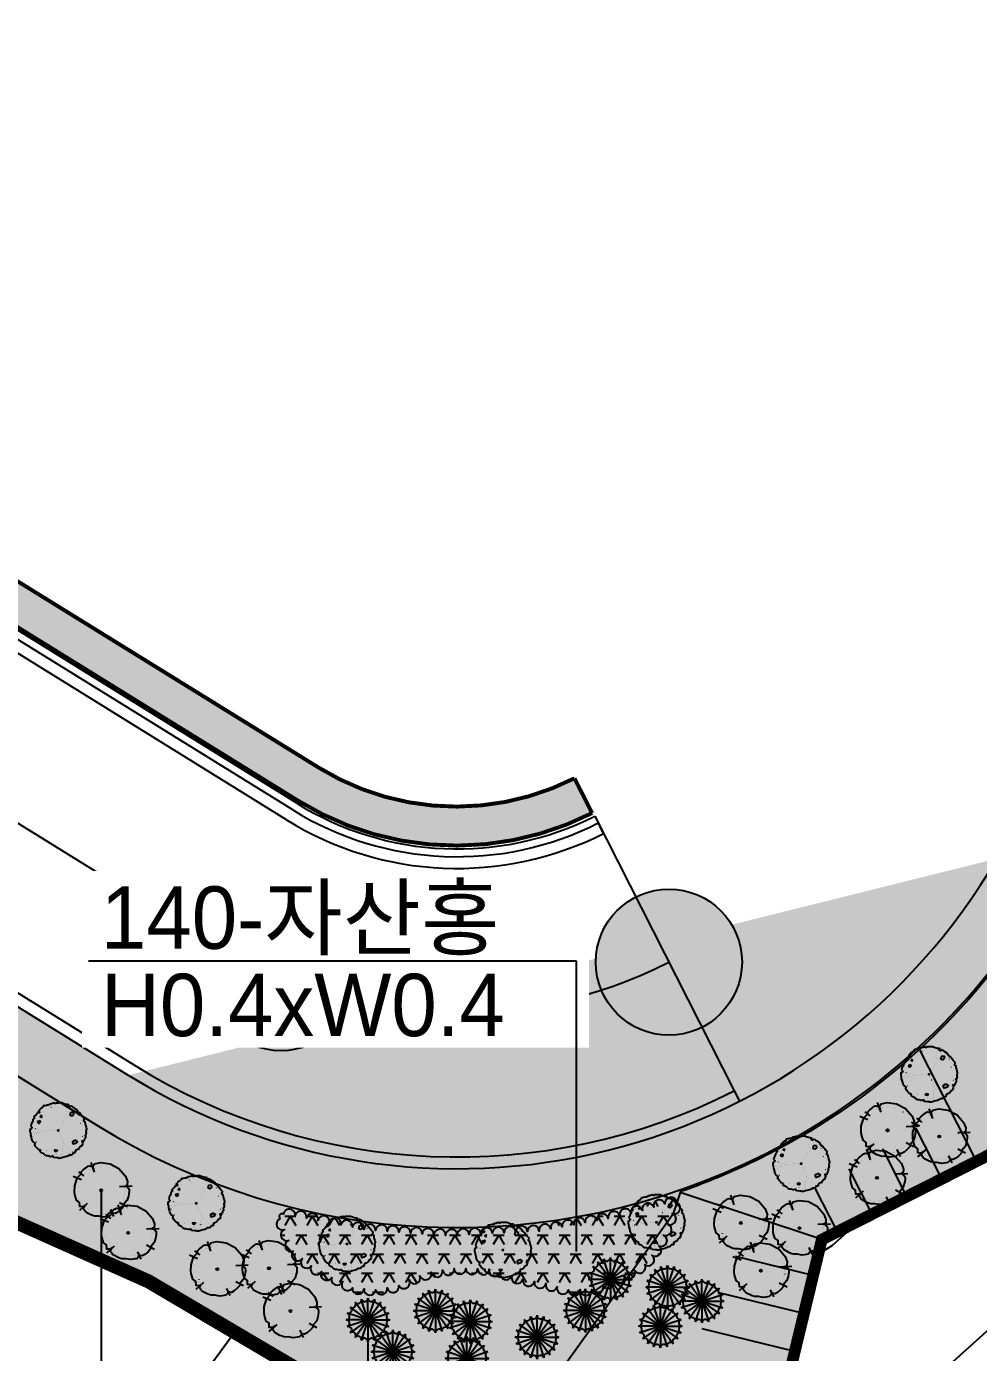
# Model space of a CAD drawing. Header units: millimetres. Extents: x 13387 to 322416, y 10188 to 219730.
# Drawn here: x 82788 to 107185, y 51162 to 85161 of the extents above; entities that cross this region are included whole.
import ezdxf
from ezdxf.xclip import XClip

# ---------------------------------------------------------------- set-up
doc = ezdxf.new("R2010")
doc.units = ezdxf.units.MM
doc.header["$LTSCALE"] = 400
doc.header["$XCLIPFRAME"] = 0
doc.set_wipeout_variables(frame=1)
for name, pattern in [('base$0$base$0$PHANTOM2', [31.75, 15.875, -3.175, 3.175, -3.175, 3.175, -3.175]), ('base$0$base$0$XREF_BASE$0$PHANTOMX2', [5, 2.5, -0.5, 0.5, -0.5, 0.5, -0.5]), ('CONT', [2, 1, 1]), ('DOT2', [0.125, 0, -0.125])]:
    doc.linetypes.add(name, pattern=pattern)
doc.layers.get('Defpoints').update_dxf_attribs({"color": 153})
for name, color, linetype in [('0-wipeout', 255, 'Continuous'), ('0-녹지', 71, 'Continuous'), ('_관목_Name', 7, 'Continuous'), ('_관목_Out', 7, 'Continuous'), ('_관목_Plant', 76, 'Continuous'), ('_관목_Size', 7, 'Continuous'), ('_관목_Tag', 7, 'Continuous'), ('_교목_Plant', 90, 'Continuous'), ('_교목_Tag', 7, 'Continuous'), ('base$0$base$0$1-HY', 8, 'Continuous'), ('base$0$base$0$1-지적선', 3, 'Continuous'), ('base$0$base$0$A-조적해치', 8, 'Continuous'), ('base$0$base$0$CE-SLOP-FILL', 1, 'Continuous'), ('base$0$base$0$LSMD_CONT_LDREG_41500', 1, 'Continuous'), ('base$0$base$0$rndur', 1, 'Continuous'), ('base$0$base$0$WID', 4, 'Continuous'), ('base$0$base$0$XREF_BASE$0$CE-SLOP-FILL', 1, 'Continuous'), ('base$0$base$0$XREF_BASE$0$CE_PROPERTY LINE', 2, 'Continuous'), ('base$0$base$0$XREF_BASE$0$LSMD_CONT_LDREG_41500', 1, 'Continuous'), ('base$0$base$0$XREF_BASE$0$성토옹벽', 6, 'Continuous'), ('base$0$base$0$도로레벨', 5, 'Continuous'), ('base$0$base$0$사업부지', 7, 'Continuous'), ('tc-2', 252, 'Continuous')]:
    doc.layers.add(name, color=color, linetype=linetype)
doc.styles.add('Landy', font='')
doc.styles.get("Standard").update_dxf_attribs({"font": 'arial.ttf'})
doc.styles.get('Landy').set_extended_font_data('Dotum')
doc.dimstyles.new('LandyUse_T', dxfattribs={"dimtxt": 2.5, "dimasz": 80, "dimexe": 1.25, "dimexo": 0.625, "dimtad": 1, "dimtxsty": 'Standard', "dimcen": 2.5, "dimadec": 0, "dimazin": 0, "dimtfac": 1, "dimtmove": 0, "dimatfit": 3, "dimfxl": 1, "dimarcsym": 0})

# ---------------------------------------------------------------- blocks, each defined once
blk = doc.blocks.new('base$0$base$0$XREF_BASE$0$A$C3CBC0631')
h = blk.add_hatch(color=253)
h.dxf.hatch_style = 1
edge = h.paths.add_edge_path()
edge.add_line((34727, 50135), (35727, 50136))
edge.add_line((35727, 50136), (35731, 42925))
edge.add_line((35731, 42925), (59609, 28140))
edge.add_arc((63136, 33837), 6700, 238.2362, 296.9215)
edge.add_line((66170, 27863), (66623, 26971))
edge.add_arc((63136, 33837), 7700, 238.2362, 296.9215, ccw=False)
edge.add_line((59083, 27290), (34732, 42367))
edge.add_line((34732, 42367), (34727, 50135))
at = {"layer": 'base$0$base$0$XREF_BASE$0$CE_PROPERTY LINE', "color": 8, "linetype": 'base$0$base$0$XREF_BASE$0$PHANTOMX2', "ltscale": 3, "flags": 128}
blk.add_lwpolyline([(24653, 158067), (15380, 151109), (8259, 149251), (3838, 149290), (748, 147602), (-6916, 147572), (-7299, 146160), (-1843, 125252), (436, 116516), (2171, 109870), (5326, 104706), (5798, 96717), (3940, 88655), (43, 76542), (81, 64279), (3722, 52297), (8342, 45951), (24954, 35648), (27528, 32946), (33205, 26984), (45785, 19196), (55262, 14961), (63842, 9900), (67943, 799), (71065, 403), (74495, 0), (71416, 11497), (72509, 16027), (80907, 20283), (84381, 29814), (86654, 26118), (86417, 19281), (94182, 16961), (94474, 13223), (94701, 13128), (143072, 50641), (145797, 73715), (141926, 86006), (137274, 142330), (130340, 137929), (128629, 139085), (122336, 140647), (114378, 141402), (105828, 145930), (90331, 146144), (69871, 143916), (58636, 140116), (56478, 144307), (45633, 153630)], close=True, dxfattribs=at)
at = {"layer": 'base$0$base$0$XREF_BASE$0$성토옹벽', "color": 8, "linetype": 'Continuous', "ltscale": 10, "const_width": 100, "flags": 128}
for points in [[(34727, 50135), (34732, 42367), (59083, 27290, 0.26181), (66623, 26971)], [(35727, 50136), (35731, 42925), (59609, 28140, 0.26181), (66170, 27863)]]:
    blk.add_lwpolyline(points, format="xyb", dxfattribs=at)
blk.add_lwpolyline([(66170, 27863), (66623, 26971)], dxfattribs=at)
blk = doc.blocks.new('base$0$base$0$A$C61401735')
at = {"layer": 'base$0$base$0$CE-SLOP-FILL', "color": 251, "linetype": 'ByBlock'}
for p, q in [((82762, 18038), (81300, 20908)), ((81870, 17586), (81205, 18892)), ((80978, 17133), (80356, 18355)), ((80086, 16681), (79493, 17845)), ((79195, 16228), (78618, 17360)), ((78795, 16027), (75168, 17232)), ((78573, 15107), (76587, 15591)), ((78338, 14135), (76158, 14667)), ((78104, 13162), (75728, 13742))]:
    blk.add_line(p, q, dxfattribs=at)
blk.add_lwpolyline([(95670, 31700, 0.255356), (84593, 25001, -0.144646), (77381, 18193, -0.034246), (75177, 17259), (74975, 16673), (70128, 9900), (74229, 799), (77351, 403), (80781, 0), (77702, 11497), (78795, 16027), (87193, 20283), (90667, 29814), (95670, 30504), (95670, 31700)], format="xyb", dxfattribs=at)
blk = doc.blocks.new('base$0$base$0$G$C940A8A8A')
at = {"layer": 'base$0$base$0$LSMD_CONT_LDREG_41500', "color": 1, "linetype": 'Continuous', "const_width": 300, "flags": 128}
blk.add_lwpolyline([(10039, 103817), (3210, 93080), (151, 81205), (648, 68692), (3516, 61385), (16989, 47222), (18797, 43957), (22785, 36755), (32990, 26043), (41091, 19552), (48115, 12489), (49785, 2647), (52706, 1476), (55923, 220), (55847, 12122), (58048, 16229), (67249, 18227)], dxfattribs=at)
blk = doc.blocks.new('base$0$base$0$현황측량 지적')
at = {"layer": 'base$0$base$0$1-HY'}
for points in [[(14867, -139998), (16677, -142433), (20940, -143298), (26927, -143527), (31201, -141496), (16636, -127759), (22932, -122082), (21439, -120251)], [(14907, -123561), (14133, -124248), (13777, -124469)]]:
    blk.add_lwpolyline(points, dxfattribs=at)
at = {"layer": 'base$0$base$0$rndur', "linetype": 'base$0$base$0$PHANTOM2', "ltscale": 2, "const_width": 360, "flags": 128}
blk.add_lwpolyline([(206883, -157310), (202971, -156085), (192523, -138055), (192037, -134393), (187653, -139214), (180694, -143462), (173737, -143509), (161354, -148904), (157725, -144242), (154816, -136784), (158050, -127241), (126239, -144923), (122996, -147375), (114777, -142533), (78067, -156212), (59378, -150969), (50990, -145420), (42961, -141949), (35259, -140747), (23792, -141142), (15855, -140119), (12425, -139716), (9303, -139321), (5202, -130219), (-3377, -125158), (-12855, -120922), (-25433, -113134), (-31110, -107172), (-33684, -104469), (-50296, -94166), (-54916, -87820), (-58556, -75838), (-58594, -63575), (-54697, -51462), (-52838, -43399), (-53310, -35411), (-56465, -30247), (-58199, -23603), (-65933, 6044), (-65550, 7455), (-83110, 7388), (-99556, 7405), (-100789, 7832), (-83513, -58384), (-91570, -60086), (-90952, -159807)], dxfattribs=at)
at = {"layer": 'base$0$base$0$rndur', "linetype": 'base$0$base$0$PHANTOM2', "ltscale": 2, "flags": 128}
blk.add_lwpolyline([(206883, -157310), (202971, -156085), (192523, -138055), (192037, -134393), (187653, -139214), (180694, -143462), (173737, -143509), (161354, -148904), (157725, -144242), (154816, -136784), (158050, -127241), (126239, -144923), (122996, -147375), (114777, -142533), (78067, -156212), (59378, -150969), (50990, -145420), (42961, -141949), (35259, -140747), (23792, -141142), (15855, -140119), (12425, -139716), (9303, -139321), (5202, -130219), (-3377, -125158), (-12855, -120922), (-25433, -113134), (-31110, -107172), (-33684, -104469), (-50296, -94166), (-54916, -87820), (-58556, -75838), (-58594, -63575), (-54697, -51462), (-52838, -43399), (-53310, -35411), (-56465, -30247), (-58199, -23603), (-65933, 6044), (-65550, 7455), (-83110, 7388), (-99556, 7405), (-100789, 7832), (-83513, -58384), (-91570, -60086), (-90952, -159807)], dxfattribs=at)
at = {"layer": 'base$0$base$0$1-지적선', "color": 8, "rotation": 14.62512504690287}
blk.add_blockref('base$0$base$0$G$C940A8A8A', (-38193, -154447), dxfattribs=at)
blk = doc.blocks.new('base$0$base$0$XREF_BASE$0$42423123')
at = {"color": 8, "flags": 128}
blk.add_lwpolyline([(296720.991, 354828.24), (296719.555, 354821.015), (296715.721, 354813.683), (296708.892, 354802.946), (296705.833, 354791.071), (296706.33, 354778.558), (296709.198, 354771.251), (296722.671, 354757.088), (296724.479, 354753.823), (296728.467, 354746.621), (296738.672, 354735.909), (296746.773, 354729.418), (296753.797, 354722.355)], dxfattribs=at)
at = {"layer": 'base$0$base$0$XREF_BASE$0$CE-SLOP-FILL', "color": 8}
blk.add_line((296742.155, 354722.392), (296748.583, 354727.599), dxfattribs=at)
at = {"layer": 'base$0$base$0$XREF_BASE$0$LSMD_CONT_LDREG_41500', "color": 8, "linetype": 'Continuous', "flags": 128}
blk.add_lwpolyline([(296753.797, 354722.355), (296753.797, 354722.355), (296746.773, 354729.418), (296738.672, 354735.909), (296728.467, 354746.621), (296724.479, 354753.823), (296722.671, 354757.088), (296709.198, 354771.251), (296706.33, 354778.558), (296705.833, 354791.071), (296708.892, 354802.946), (296715.721, 354813.683), (296719.555, 354821.015), (296720.991, 354828.24)], dxfattribs=at)
blk = doc.blocks.new('base$0$base$0$XREF_BASE$0$A$C5E376D50')
at = {"layer": 'Defpoints', "linetype": 'Continuous', "flags": 128}
blk.add_lwpolyline([(221214, 261437), (217317, 249324), (217355, 237061), (220996, 225079), (225616, 218733), (242228, 208431), (244802, 205728), (250479, 199767), (263058, 191978), (272536, 187743), (281116, 182682), (285217, 173581), (288339, 173185), (291769, 172782), (288690, 184280), (289783, 188809), (298181, 193066)], dxfattribs=at)
at = {"color": 8, "xscale": 1000, "yscale": 1000, "zscale": 1000, "rotation": 14.62585327519887}
blk.add_blockref('base$0$base$0$XREF_BASE$0$42423123', (-197286947, -417977119), dxfattribs=at)
blk = doc.blocks.new('base', base_point=(0, 0))
at = {"layer": 'base$0$base$0$도로레벨', "linetype": 'Continuous', "true_color": 0xffffff}
h = blk.add_hatch(color=7, dxfattribs=at)
edge = h.paths.add_edge_path()
edge.add_arc((2498880, -1076628.6), 1873.2, 0, 360)
h = blk.add_hatch(color=7, dxfattribs=at)
edge = h.paths.add_edge_path()
edge.add_arc((2488936.5, -1077027.3), 1873.2, 0, 360)
at = {"layer": 'base$0$base$0$사업부지', "linetype": 'Continuous', "ltscale": 10}
h = blk.add_hatch(dxfattribs=at)
h.set_pattern_fill('AR-HBONE', color=8, scale=100, angle=14.62513, style=0)
h.set_pattern_definition([(59.62512505, (-195145259.7, -419444232.27), (-142.83199963, 547.356392), [1200, -400]), (149.62512505, (-195145057.44, -419443887.18), (-142.83199963, 547.356392), [1200, -400])])
edge = h.paths.add_edge_path()
edge.add_arc((2429632.2, -997541.1), 8500, 12.08953, 71.41029, ccw=False)
edge.add_arc((2429632.2, -997541.1), 8500, 360, 12.08953, ccw=False)
edge.add_line((2438132.2, -997541.1), (2438132.2, -1035817.5))
edge.add_arc((2467632.2, -1035817.5), 29500, 180, 238.20401)
edge.add_line((2452088.7, -1060890.5), (2484216.1, -1080807.1))
edge.add_arc((2493436.8, -1065933.4), 17500, 238.20401, 296.88928)
edge.add_arc((2493436.8, -1065933.4), 17500, 296.88928, 329.81131)
edge.add_arc((2520232.4, -1081521.7), 13500, 90, 149.81131, ccw=False)
edge.add_line((2520232.4, -1068021.7), (2522153.2, -1068021.7))
edge.add_line((2522153.2, -1068021.7), (2522153.2, -1066521.7))
edge.add_line((2522153.2, -1066521.7), (2520232.4, -1066521.7))
edge.add_arc((2520232.4, -1081521.7), 15000, 90, 149.81131)
edge.add_arc((2493436.8, -1065933.4), 16000, 296.88928, 329.81131, ccw=False)
edge.add_arc((2493436.8, -1065933.4), 16000, 238.20401, 296.88928, ccw=False)
edge.add_line((2485006.4, -1079532.2), (2452879.1, -1059615.6))
edge.add_arc((2467632.2, -1035817.5), 28000, 180, 238.20401, ccw=False)
edge.add_line((2439632.2, -1035817.5), (2439632.2, -997541.1))
edge.add_arc((2429632.2, -997541.1), 10000, 360, 12.08953)
edge.add_arc((2429632.2, -997541.1), 10000, 12.08953, 76.96135)
edge.add_line((2431888.3, -987798.9), (2432341.9, -989484.6))
at = {"layer": 'base$0$base$0$A-조적해치'}
for p, q in [((2489079.5, -1072980.4), (2456952.2, -1053063.7)), ((2497206.6, -1073328.6), (2497070.9, -1073061)), ((2500553.4, -1079928.5), (2500689.1, -1080196.1))]:
    blk.add_line(p, q, dxfattribs=at)
blk.add_lwpolyline([(2439948.2, -997533.7), (2439948.2, -1035810.1, 0.2595675), (2453053.2, -1059353.2), (2485180.5, -1079269.9)], format="xyb", dxfattribs=at)
for radius in [8300, 15700]:
    blk.add_arc((2493452.8, -1065926), radius, 238.20401, 296.88929, dxfattribs=at)
at = {"layer": 'base$0$base$0$WID'}
for p, q in [((2489237.6, -1072725.4), (2457110.3, -1052808.7)), ((2489237.6, -1072725.4), (2457110.3, -1052808.7)), ((2489343, -1072555.4), (2457215.7, -1052638.8)), ((2496980.5, -1072882.7), (2497070.9, -1073061)), ((2496980.5, -1072882.7), (2500553.4, -1079928.5))]:
    blk.add_line(p, q, dxfattribs=at)
for points in [[(2443648.2, -995439.3), (2443648.2, -1035810.1, 0.2595679), (2455002.7, -1056208.5), (2487130, -1076125.1, 0.2618101), (2498880, -1076628.6, 0.2618101)], [(2439648.2, -997533.7), (2439648.2, -1035810.1, 0.2595675), (2452895.1, -1059608.2), (2485022.4, -1079524.9)]]:
    blk.add_lwpolyline(points, format="xyb", dxfattribs=at)
for radius, end in [(7800, 296.88929), (8000, 296.88929), (16000, 329.81132)]:
    blk.add_arc((2493452.8, -1065926), radius, 238.20401, end, dxfattribs=at)
at = {"layer": 'base$0$base$0$도로레벨', "color": 7, "linetype": 'Continuous'}
for centre in [(2498880, -1076628.6), (2488936.5, -1077027.3)]:
    blk.add_circle(centre, 1873.2, dxfattribs=at)
at = {"layer": 'base$0$base$0$사업부지', "color": 8, "linetype": 'Continuous', "ltscale": 10, "flags": 128}
blk.add_lwpolyline([(2432341.9, -989484.6, -0.2647752), (2437943.7, -995760.9, -0.0527995), (2438132.2, -997541.1), (2438132.2, -1035817.5, 0.2595675), (2452088.7, -1060890.5), (2484216.1, -1080807.1, 0.2618101), (2501351.5, -1081541.3, 0.1446457), (2508563.3, -1074733.2, -0.267067), (2520232.4, -1068021.7), (2522153.2, -1068021.7)], format="xyb", dxfattribs=at)
ref = blk.add_blockref('base$0$base$0$현황측량 지적', (2488921, -959657.5))
XClip(ref).set_block_clipping_path([(-120941.079460036, -150848.0068536659), (162857.5363889819, 70751.9931463341)])
ref = blk.add_blockref('base$0$base$0$XREF_BASE$0$A$C5E376D50', (2212998.1, -1272554.8))
XClip(ref).set_block_clipping_path([(154965.4345864058, 162053.3751671459), (438965.4345861674, 383653.3751671459)])
at = {"layer": 'base$0$base$0$CE-SLOP-FILL', "linetype": 'ByBlock'}
blk.add_blockref('base$0$base$0$A$C61401735', (2424002.9, -1099771.4), dxfattribs=at)
at = {"layer": 'base$0$base$0$XREF_BASE$0$성토옹벽'}
blk.add_blockref('base$0$base$0$XREF_BASE$0$A$C3CBC0631', (2430288.9, -1099777.9), dxfattribs=at)
blk = doc.blocks.new('TE000015_0')
for q in [(-0.411, 0.566), (-0.216, 0.666), (0, 0.7), (0.216, 0.666), (0.411, 0.566), (-0.7, 0), (-0.666, 0.216), (-0.666, -0.216), (-0.566, 0.411), (-0.566, -0.411), (-0.411, -0.566), (-0.216, -0.666), (0.566, 0.411), (0.666, 0.216), (0.411, -0.566), (0.666, -0.216), (0.566, -0.411), (0.7, 0), (0.216, -0.666), (0, -0.7)]:
    blk.add_line((0, 0), q)
at = {"color": 0}
for centre, start, end in [((-0.501, 0.501), 234, 36), ((-0.322, 0.631), 216, 18), ((-0.111, 0.7), 198, 0), ((0.111, 0.7), 180, 342), ((0.322, 0.631), 162, 324), ((0.501, 0.501), 144, 306), ((-0.7, 0.111), 270, 72), ((-0.7, -0.111), 288, 90), ((-0.631, 0.322), 252, 54), ((0.631, 0.322), 126, 288), ((0.7, 0.111), 108, 270), ((0.7, -0.111), 90, 252), ((-0.631, -0.322), 306, 108), ((-0.501, -0.501), 324, 126), ((0.501, -0.501), 54, 216), ((0.631, -0.322), 72, 234), ((-0.322, -0.631), 342, 144), ((-0.111, -0.7), 0, 162), ((0.111, -0.7), 18, 180), ((0.322, -0.631), 36, 198)]:
    blk.add_arc(centre, 0.111, start, end, dxfattribs=at)
blk = doc.blocks.new('TL000051_0')
at = {"color": 0}
for points in [[(-0.31, 0.566), (-0.297, 0.574), (-0.263, 0.582), (-0.251, 0.587), (-0.226, 0.587), (-0.213, 0.591), (-0.175, 0.612), (-0.162, 0.616), (-0.133, 0.625), (-0.111, 0.629), (-0.082, 0.633), (-0.08, 0.633)], [(-0.05, 0.633), (-0.055, 0.617), (-0.063, 0.614), (-0.072, 0.614), (-0.078, 0.614), (-0.08, 0.622), (-0.08, 0.628), (-0.08, 0.636)], [(-0.05, 0.633), (-0.031, 0.633), (0.015, 0.633), (0.023, 0.637), (0.086, 0.637)], [(0.086, 0.637), (0.116, 0.625), (0.141, 0.612), (0.196, 0.599), (0.209, 0.599), (0.238, 0.595), (0.245, 0.593)], [(-0.555, 0.305), (-0.546, 0.293), (-0.548, 0.278), (-0.557, 0.266), (-0.572, 0.255)], [(-0.554, 0.304), (-0.554, 0.305), (-0.541, 0.321), (-0.533, 0.334), (-0.512, 0.351), (-0.495, 0.372), (-0.483, 0.393), (-0.473, 0.406)], [(-0.459, 0.43), (-0.43, 0.426), (-0.423, 0.416), (-0.434, 0.399), (-0.449, 0.399), (-0.465, 0.406), (-0.473, 0.406)], [(-0.458, 0.43), (-0.453, 0.439), (-0.445, 0.452), (-0.424, 0.481), (-0.407, 0.498), (-0.381, 0.515), (-0.369, 0.524), (-0.36, 0.529)], [(-0.31, 0.566), (-0.314, 0.567), (-0.333, 0.564), (-0.341, 0.559), (-0.347, 0.548), (-0.361, 0.527)], [(0.3, 0.56), (0.293, 0.557), (0.26, 0.54), (0.23, 0.561), (0.247, 0.582), (0.245, 0.593)], [(0.3, 0.56), (0.318, 0.549), (0.331, 0.541), (0.356, 0.524), (0.39, 0.498), (0.411, 0.49), (0.419, 0.477), (0.445, 0.439), (0.453, 0.426), (0.491, 0.401), (0.508, 0.387)], [(0.508, 0.387), (0.504, 0.38), (0.516, 0.372), (0.525, 0.359), (0.525, 0.355), (0.533, 0.355), (0.535, 0.355)], [(0.535, 0.355), (0.537, 0.351), (0.546, 0.325), (0.571, 0.3), (0.592, 0.275), (0.592, 0.258), (0.596, 0.245)], [(-0.586, -0.243), (-0.592, -0.235), (-0.601, -0.197), (-0.609, -0.155), (-0.626, -0.1), (-0.63, -0.058), (-0.638, -0.024), (-0.638, 0.005), (-0.634, 0.026), (-0.634, 0.046)], [(-0.625, 0.095), (-0.601, 0.074), (-0.61, 0.039), (-0.634, 0.046)], [(-0.625, 0.095), (-0.621, 0.098), (-0.613, 0.14), (-0.604, 0.161), (-0.588, 0.195), (-0.575, 0.22), (-0.572, 0.255)], [(0.596, 0.245), (0.582, 0.233), (0.58, 0.231), (0.582, 0.217), (0.586, 0.213), (0.59, 0.213), (0.601, 0.211), (0.602, 0.211), (0.606, 0.21)], [(0.606, 0.21), (0.613, 0.186), (0.617, 0.153), (0.626, 0.119), (0.638, 0.077), (0.647, 0.039), (0.634, -0.029), (0.643, -0.053), (0.63, -0.1), (0.63, -0.107)], [(-0.537, -0.318), (-0.526, -0.306), (-0.528, -0.29), (-0.539, -0.284), (-0.548, -0.282), (-0.556, -0.276), (-0.564, -0.268), (-0.57, -0.254), (-0.584, -0.243), (-0.586, -0.243)], [(0.564, -0.27), (0.563, -0.273), (0.554, -0.31), (0.546, -0.332), (0.541, -0.353), (0.512, -0.37), (0.483, -0.408), (0.466, -0.428), (0.459, -0.442)], [(0.577, -0.254), (0.563, -0.248), (0.561, -0.248), (0.552, -0.246), (0.546, -0.246), (0.54, -0.246), (0.542, -0.256), (0.55, -0.261), (0.557, -0.265), (0.565, -0.271)], [(0.626, -0.142), (0.621, -0.168), (0.604, -0.192), (0.601, -0.201), (0.58, -0.247), (0.576, -0.253)], [(0.63, -0.107), (0.616, -0.113), (0.614, -0.119), (0.62, -0.13), (0.622, -0.134), (0.626, -0.142)], [(-0.438, -0.452), (-0.445, -0.441), (-0.457, -0.428), (-0.486, -0.399), (-0.516, -0.365), (-0.533, -0.336), (-0.537, -0.319), (-0.537, -0.318)], [(-0.407, -0.489), (-0.409, -0.469), (-0.404, -0.458), (-0.407, -0.451), (-0.415, -0.447), (-0.421, -0.447), (-0.44, -0.453)], [(-0.161, -0.606), (-0.179, -0.601), (-0.234, -0.584), (-0.272, -0.584), (-0.289, -0.572), (-0.314, -0.551), (-0.335, -0.529), (-0.369, -0.517), (-0.407, -0.489)], [(0.254, -0.577), (0.243, -0.58), (0.213, -0.593), (0.196, -0.597), (0.158, -0.606), (0.103, -0.622), (0.057, -0.635), (0.019, -0.639), (0.007, -0.631), (-0.031, -0.627), (-0.095, -0.622), (-0.108, -0.619)], [(0.283, -0.569), (0.272, -0.56), (0.264, -0.56), (0.252, -0.562), (0.254, -0.57), (0.254, -0.577)], [(0.398, -0.5), (0.373, -0.513), (0.361, -0.513), (0.348, -0.517), (0.331, -0.534), (0.318, -0.551), (0.297, -0.563), (0.283, -0.569)], [(0.46, -0.443), (0.446, -0.437), (0.432, -0.439), (0.409, -0.451), (0.399, -0.458), (0.393, -0.468), (0.391, -0.478), (0.395, -0.496), (0.399, -0.501)]]:
    blk.add_lwpolyline(points, dxfattribs=at)
for points, const_width in [([(-0.477, 0.315, -1), (-0.479, 0.315, -1)], 0.00251), ([(-0.344, 0.439, -1), (-0.346, 0.439, -1)], 0.00251), ([(-0.264, 0.439, -1), (-0.267, 0.439, -1)], 0.00251), ([(-0.153, 0.532, -1), (-0.166, 0.532, -1)], 0.0125), ([(0.222, 0.443, -1), (0.219, 0.443, -1)], 0.00251), ([(0.275, 0.492, -1), (0.273, 0.492, -1)], 0.00251), ([(0.39, 0.421, -1), (0.387, 0.421, -1)], 0.00251), ([(0.466, 0.351, -1), (0.454, 0.351, -1)], 0.0125), ([(-0.516, 0.041, -1), (-0.528, 0.041, -1)], 0.0125), ([(-0.03, 0.196, -1), (-0.032, 0.196, -1)], 0.00251), ([(0.515, 0.165, -1), (0.502, 0.165, -1)], 0.0125), ([(0.509, 0.046, -1), (0.507, 0.046, -1)], 0.00251), ([(-0.489, -0.264, -1), (-0.502, -0.264, -1)], 0.0125), ([(-0.424, -0.158, -1), (-0.426, -0.158, -1)], 0.00251), ([(0.107, -0.056, -1), (0.105, -0.056, -1)], 0.00251), ([(0.563, -0.136, -1), (0.55, -0.136, -1)], 0.0125), ([(-0.258, -0.454, -1), (-0.265, -0.454, -1)], 0.00752), ([(-0.127, -0.542, -1), (-0.13, -0.542, -1)], 0.00251), ([(-0.045, -0.542, -1), (-0.052, -0.542, -1)], 0.00752), ([(0.023, -0.516, -1), (0.021, -0.516, -1)], 0.00251), ([(0.209, -0.498, -1), (0.206, -0.498, -1)], 0.00251)]:
    blk.add_lwpolyline(points, format="xyb", close=True, dxfattribs=dict(at, const_width=const_width))
for points in [[(-0.372, 0.311), (-0.385, 0.342), (-0.398, 0.333), (-0.411, 0.319), (-0.398, 0.315), (-0.381, 0.306), (-0.376, 0.306)], [(0.292, 0.421), (0.345, 0.417), (0.349, 0.377), (0.34, 0.351), (0.318, 0.333), (0.287, 0.337), (0.278, 0.346), (0.274, 0.368), (0.283, 0.377)], [(-0.42, 0.218), (-0.473, 0.196), (-0.464, 0.178), (-0.447, 0.17), (-0.429, 0.17), (-0.411, 0.196), (-0.407, 0.205)], [(0.384, -0.215), (0.437, -0.25), (0.428, -0.277), (0.389, -0.303), (0.345, -0.316), (0.332, -0.286), (0.332, -0.25), (0.349, -0.242), (0.362, -0.237)], [(-0.053, -0.449), (-0.084, -0.454), (-0.08, -0.471), (-0.036, -0.476), (-0.018, -0.458), (-0.018, -0.458)]]:
    blk.add_lwpolyline(points, close=True, dxfattribs=at)
at = {"const_width": 0.0326}
blk.add_lwpolyline([(0.016, 0, -1), (-0.016, 0, -1)], format="xyb", close=True, dxfattribs=at)
at = {"color": 0}
blk.add_lwpolyline([(-0.108, -0.619, 0.875539), (-0.161, -0.606, 1.618197)], format="xyb", dxfattribs=at)
at = {"layer": 'tc-2', "linetype": 'DOT2'}
for points in [[(0, 0), (0.037, 0.05), (0.075, 0.126), (0.105, 0.164), (0.135, 0.224), (0.182, 0.276), (0.224, 0.314), (0.284, 0.365), (0.344, 0.421), (0.391, 0.498)], [(0.113, 0.177), (0.122, 0.237), (0.135, 0.301), (0.164, 0.365), (0.164, 0.447), (0.182, 0.519), (0.186, 0.571), (0.191, 0.6)], [(-0.002, 0.007), (-0.062, 0.007), (-0.117, 0.002), (-0.147, 0.002), (-0.194, 0.002), (-0.263, -0.019), (-0.348, -0.037), (-0.43, -0.053), (-0.481, -0.057), (-0.557, -0.057), (-0.617, -0.057), (-0.631, -0.062)], [(-0.301, -0.027), (-0.327, -0.023), (-0.374, -0.01), (-0.413, 0.002), (-0.447, 0.011), (-0.477, 0.015), (-0.507, 0.023), (-0.549, 0.037), (-0.605, 0.059)], [(-0.01, 0.002), (0.007, -0.015), (0.02, -0.045), (0.037, -0.079), (0.053, -0.126), (0.083, -0.164), (0.1, -0.207), (0.117, -0.254), (0.13, -0.288), (0.156, -0.327), (0.169, -0.348), (0.229, -0.4), (0.241, -0.425), (0.276, -0.455), (0.331, -0.494), (0.36, -0.513)], [(-0.465, -0.056), (-0.498, -0.074), (-0.537, -0.104), (-0.579, -0.13), (-0.605, -0.143), (-0.612, -0.145)], [(0.113, -0.254), (0.113, -0.301), (0.109, -0.365), (0.1, -0.412), (0.097, -0.438), (0.1, -0.481), (0.097, -0.524), (0.1, -0.579), (0.105, -0.596), (0.101, -0.623)], [(0.097, -0.519), (0.07, -0.553), (0.053, -0.579), (0.037, -0.596), (0.015, -0.621), (0.007, -0.63)]]:
    blk.add_lwpolyline(points, dxfattribs=at)
blk = doc.blocks.new('TL000073_0')
blk.add_hatch(color=256).paths.add_polyline_path([(0.024, 0, 1), (-0.024, 0, 1)])
at = {"color": 0}
blk.add_lwpolyline([(-0.187, 0.55), (-0.149, 0.605), (-0.009, 0.635), (0.205, 0.607), (0.409, 0.497), (0.558, 0.324), (0.604, 0.199), (0.598, 0.124), (0.551, 0.095), (0.6, 0.078), (0.639, 0.026), (0.641, -0.022), (0.634, -0.09), (0.625, -0.132), (0.597, -0.223), (0.511, -0.326), (0.519, -0.364), (0.457, -0.434), (0.382, -0.497), (0.321, -0.528), (0.257, -0.519), (0.24, -0.502), (0.246, -0.541), (0.195, -0.594), (0.156, -0.6), (0.115, -0.608), (0.05, -0.615), (-0.05, -0.593), (-0.141, -0.595), (-0.196, -0.578), (-0.247, -0.557), (-0.325, -0.515), (-0.36, -0.489), (-0.411, -0.424), (-0.375, -0.356), (-0.411, -0.378), (-0.488, -0.373), (-0.493, -0.28), (-0.563, -0.228), (-0.6, -0.096), (-0.607, -0.038), (-0.602, 0.103), (-0.545, 0.287), (-0.456, 0.375), (-0.455, 0.422), (-0.41, 0.467), (-0.299, 0.55), (-0.268, 0.563), (-0.206, 0.548), (-0.173, 0.485)], close=True, dxfattribs=at)
blk.add_circle((0, 0), 0.0236)
at = {"layer": 'tc-2', "linetype": 'CONT', "flags": 128}
for points in [[(-0.149, 0.413), (-0.228, 0.637)], [(-0.638, 0.327), (-0.452, 0.247)], [(-0.399, 0.33), (-0.512, 0.421)], [(0.422, 0.089), (0.707, 0.101)], [(0.422, -0.278), (0.6, -0.373)], [(-0.318, -0.305), (-0.495, -0.466)], [(0.211, -0.44), (0.287, -0.602)]]:
    blk.add_lwpolyline(points, dxfattribs=at)
at = {"layer": 'tc-2', "linetype": 'DOT2'}
blk.add_lwpolyline([(-0.141, 0.49), (-0.119, 0.522), (-0.007, 0.546), (0.177, 0.521), (0.352, 0.427), (0.479, 0.278), (0.517, 0.175), (0.514, 0.127), (0.436, 0.079), (0.524, 0.048), (0.55, 0.014), (0.551, -0.019), (0.545, -0.077), (0.538, -0.113), (0.514, -0.188), (0.432, -0.286), (0.439, -0.32), (0.394, -0.372), (0.33, -0.426), (0.285, -0.449), (0.243, -0.442), (0.179, -0.377), (0.194, -0.478), (0.163, -0.51), (0.136, -0.514), (0.1, -0.521), (0.046, -0.527), (-0.042, -0.508), (-0.124, -0.51), (-0.167, -0.496), (-0.211, -0.478), (-0.278, -0.442), (-0.306, -0.422), (-0.339, -0.379), (-0.269, -0.25), (-0.376, -0.314), (-0.415, -0.311), (-0.418, -0.238), (-0.484, -0.19), (-0.515, -0.082), (-0.521, -0.033), (-0.516, 0.088), (-0.468, 0.245), (-0.384, 0.327), (-0.384, 0.369), (-0.352, 0.401), (-0.257, 0.472), (-0.239, 0.479), (-0.203, 0.471), (-0.173, 0.412), (-0.12, 0.392)], close=True, dxfattribs=at)
at = {"layer": 'tc-2', "linetype": 'DOT2', "flags": 128}
for points in [[(-0.399, 0.33), (-0.008, 0.022), (-0.452, 0.247)], [(0.422, -0.278), (0, 0), (-0.149, 0.413)], [(-0.318, -0.305), (0, 0), (0.422, 0.089)]]:
    blk.add_lwpolyline(points, dxfattribs=at)
blk.add_lwpolyline([(0.211, -0.44), (0, 0)], close=True, dxfattribs=at)
blk = doc.blocks.new('G$CE0093AA2')
at = {"layer": '0-녹지'}
h = blk.add_hatch(color=256, dxfattribs=at)
h.dxf.hatch_style = 1
edge = h.paths.add_edge_path()
edge.add_line((19332, 126164), (19440, 125747))
edge.add_line((19440, 125747), (22595, 120583))
edge.add_line((22595, 120583), (23068, 112594))
edge.add_line((23068, 112594), (21209, 104532))
edge.add_line((21209, 104532), (17313, 92419))
edge.add_line((17313, 92419), (17351, 80156))
edge.add_line((17351, 80156), (20991, 68174))
edge.add_line((20991, 68174), (25611, 61828))
edge.add_line((25611, 61828), (42224, 51526))
edge.add_line((42224, 51526), (44798, 48823))
edge.add_line((44798, 48823), (50475, 42861))
edge.add_line((50475, 42861), (63054, 35073))
edge.add_line((63054, 35073), (72532, 30838))
edge.add_line((72532, 30838), (81111, 25777))
edge.add_line((81111, 25777), (85212, 16676))
edge.add_line((85212, 16676), (91764, 15877))
edge.add_line((91764, 15877), (88685, 27374))
edge.add_line((88685, 27374), (89778, 31902))
edge.add_line((89778, 31902), (98176, 36160))
edge.add_line((98176, 36160), (101651, 45691))
edge.add_line((101651, 45691), (103923, 41996))
edge.add_line((103923, 41996), (103686, 35158))
edge.add_line((103686, 35158), (111452, 32838))
edge.add_line((111452, 32838), (111744, 29100))
edge.add_line((111744, 29100), (111971, 29006))
edge.add_line((111971, 29006), (160342, 66518))
edge.add_line((160342, 66518), (163067, 89592))
edge.add_line((163067, 89592), (159195, 101883))
edge.add_line((159195, 101883), (154544, 158207))
edge.add_line((154544, 158207), (147609, 153806))
edge.add_line((147609, 153806), (145898, 154962))
edge.add_line((145898, 154962), (139606, 156524))
edge.add_line((139606, 156524), (131647, 157279))
edge.add_line((131647, 157279), (123097, 161807))
edge.add_line((123097, 161807), (107601, 162021))
edge.add_line((107601, 162021), (87141, 159793))
edge.add_line((87141, 159793), (75906, 155993))
edge.add_line((75906, 155993), (73745, 160181))
edge.add_line((73745, 160181), (73096, 160745))
edge.add_line((73096, 160745), (72894, 160510))
edge.add_line((72894, 160510), (72242, 159752))
edge.add_line((72242, 159752), (62304, 168301))
edge.add_line((62304, 168301), (42227, 172547))
edge.add_line((42227, 172547), (32820, 165471))
edge.add_line((32820, 165471), (25883, 163665))
edge.add_line((25883, 163665), (18187, 161975))
edge.add_line((18187, 161975), (11890, 160474))
edge.add_line((11890, 160474), (17026, 140967))
edge.add_line((17026, 140967), (15748, 140633))
edge.add_arc((16971, 144898), 4437, 254.0004, 277.3556)
edge.add_arc((17403, 141489), 1000, 277.8144, 14.3903)
edge.add_line((18371, 141737), (13785, 159318))
edge.add_line((13785, 159318), (29855, 163519))
edge.add_line((29855, 163519), (30813, 159836))
edge.add_line((30813, 159836), (33433, 159836))
edge.add_arc((33433, 161336), 1500, 270, 0)
edge.add_line((34933, 161336), (34933, 165036))
edge.add_line((34933, 165036), (63733, 165036))
edge.add_line((63733, 165036), (63733, 161336))
edge.add_arc((65233, 161336), 1500, 180, 270)
edge.add_line((65233, 159836), (65633, 159836))
edge.add_line((65633, 159836), (65633, 153836))
edge.add_line((65633, 153836), (51533, 153836))
edge.add_arc((51533, 152336), 1500, 90, 180)
edge.add_line((50033, 152336), (50033, 151836))
edge.add_line((50033, 151836), (71008, 151836))
edge.add_line((71008, 151836), (71008, 151636))
edge.add_line((71008, 151636), (50033, 151636))
edge.add_line((50033, 151636), (50033, 151436))
edge.add_line((50033, 151436), (132842, 151437))
edge.add_line((132842, 151437), (125758, 157216))
edge.add_line((125758, 157216), (126390, 157991))
edge.add_line((126390, 157991), (133198, 152437))
edge.add_line((133198, 152437), (151994, 152437))
edge.add_line((151994, 152437), (152030, 124236))
edge.add_line((152030, 124236), (152233, 124236))
edge.add_line((152233, 124236), (152230, 88933))
edge.add_line((152230, 88933), (158560, 88933))
edge.add_line((158560, 88933), (158560, 78842))
edge.add_line((158560, 78842), (152230, 78842))
edge.add_line((152230, 78842), (152230, 66033))
edge.add_line((152230, 66033), (147833, 66033))
edge.add_line((147833, 66033), (147833, 62187))
edge.add_line((147833, 62187), (147083, 61578))
edge.add_line((147083, 61578), (147725, 60739))
edge.add_line((147725, 60739), (131769, 47783))
edge.add_line((131769, 47783), (123643, 42450))
edge.add_line((123643, 42450), (107643, 42441))
edge.add_line((107643, 42441), (107643, 47629))
edge.add_line((107643, 47629), (107217, 47629))
edge.add_arc((107217, 34129), 13500, 90, 149.8113)
edge.add_arc((80422, 49717), 17500, 296.8893, 329.8113, ccw=False)
edge.add_arc((80422, 49717), 17500, 238.204, 296.8893, ccw=False)
edge.add_line((71201, 34843), (39074, 54760))
edge.add_arc((54617, 79833), 29500, 180, 238.204, ccw=False)
edge.add_line((25117, 79833), (25117, 118109))
edge.add_arc((16617, 118109), 8500, 360, 71.3731)
at = {"layer": '_관목_Plant'}
h = blk.add_hatch(dxfattribs=at)
h.set_pattern_fill('CHASAN', color=256, scale=1500, style=0)
h.set_pattern_definition([(240, (-2413015.1, 1115650.53), (281.25, -487.13929), [281.25, -281.25]), (300, (-2413015.1, 1115650.53), (562.5, -3e-07), [281.25, -281.25]), (0, (-2413155.73, 1115650.53), (281.25, 487.13929), [281.25, -281.25])])
edge = h.paths.add_edge_path()
edge.add_arc((75960, 32308), 150, 111.1286, 291.1286)
edge.add_arc((76068, 32028), 150, 111.1286, 291.1286)
edge.add_arc((76176, 31748), 150, 111.1286, 291.1286)
edge.add_arc((76347, 31514), 150, 141.1148, 321.1148)
edge.add_arc((76581, 31326), 150, 141.1148, 321.1148)
edge.add_arc((76829, 31159), 150, 150.9496, 330.9496)
edge.add_arc((77091, 31013), 150, 150.9496, 330.9496)
edge.add_arc((77363, 30888), 150, 159.7448, 339.7448)
edge.add_arc((77628, 30752), 150, 145.9757, 325.9757)
edge.add_arc((77902, 30656), 150, 175.4164, 355.4164)
edge.add_arc((78201, 30632), 150, 175.4164, 355.4164)
edge.add_arc((78498, 30648), 150, 190.5277, 10.5277)
edge.add_arc((78793, 30703), 150, 190.5277, 10.5277)
edge.add_arc((79072, 30801), 150, 208.2813, 28.2813)
edge.add_arc((79344, 30926), 150, 201.1443, 21.1443)
edge.add_arc((79627, 31026), 150, 197.6068, 17.6068)
edge.add_arc((79918, 31096), 150, 189.5546, 9.5546)
edge.add_arc((80214, 31146), 150, 189.5546, 9.5546)
edge.add_arc((80512, 31169), 150, 179.4695, 359.4695)
edge.add_arc((80812, 31164), 150, 178.4182, 358.4182)
edge.add_arc((81112, 31156), 150, 178.4182, 358.4182)
edge.add_arc((81406, 31110), 150, 163.9737, 343.9737)
edge.add_arc((81693, 31024), 150, 162.7706, 342.7706)
edge.add_arc((81980, 30935), 150, 162.7706, 342.7706)
edge.add_arc((82270, 30864), 150, 169.478, 349.478)
edge.add_arc((82565, 30809), 150, 169.478, 349.478)
edge.add_arc((82857, 30741), 150, 164.3269, 344.3269)
edge.add_arc((83146, 30660), 150, 164.3269, 344.3269)
edge.add_arc((83441, 30622), 150, 181.1698, 1.1698)
edge.add_arc((83740, 30628), 150, 181.1698, 1.1698)
edge.add_arc((84029, 30688), 150, 202.3292, 22.3292)
edge.add_arc((84305, 30805), 150, 203.5174, 23.5174)
edge.add_arc((84581, 30925), 150, 203.5174, 23.5174)
edge.add_arc((84850, 31056), 150, 208.2033, 28.2033)
edge.add_arc((85115, 31198), 150, 208.2033, 28.2033)
edge.add_arc((85337, 31388), 150, 232.8513, 52.8513)
edge.add_arc((85519, 31627), 150, 232.8513, 52.8513)
edge.add_arc((85668, 31885), 150, 247.089, 67.089)
edge.add_arc((85784, 32161), 150, 247.089, 67.089)
edge.add_arc((85897, 32439), 150, 248.7074, 68.7074)
edge.add_arc((86006, 32719), 150, 248.7074, 68.7074)
edge.add_arc((85912, 32841), 150, 6.6864, 186.6864)
edge.add_arc((85619, 32781), 150, 16.5314, 196.5314)
edge.add_arc((85331, 32695), 150, 16.5314, 196.5314)
edge.add_arc((85041, 32619), 150, 13.0364, 193.0364)
edge.add_arc((84749, 32551), 150, 13.0364, 193.0364)
edge.add_arc((84457, 32484), 150, 13.0364, 193.0364)
edge.add_arc((84163, 32423), 150, 10.2849, 190.2849)
edge.add_arc((83868, 32369), 150, 10.2849, 190.2849)
edge.add_arc((83573, 32316), 150, 10.2849, 190.2849)
edge.add_arc((83278, 32262), 150, 10.2849, 190.2849)
edge.add_arc((82982, 32209), 150, 10.2849, 190.2849)
edge.add_arc((82687, 32155), 150, 10.2849, 190.2849)
edge.add_arc((82390, 32121), 150, 2.8159, 182.8159)
edge.add_arc((82090, 32106), 150, 2.8159, 182.8159)
edge.add_arc((81791, 32092), 150, 2.8159, 182.8159)
edge.add_arc((81491, 32077), 150, 2.8159, 182.8159)
edge.add_arc((81191, 32062), 150, 2.8159, 182.8159)
edge.add_arc((80892, 32047), 150, 2.8159, 182.8159)
edge.add_arc((80592, 32033), 150, 2.8159, 182.8159)
edge.add_arc((80292, 32018), 150, 2.8159, 182.8159)
edge.add_arc((79993, 32022), 150, 355.7381, 175.7381)
edge.add_arc((79694, 32044), 150, 355.7381, 175.7381)
edge.add_arc((79395, 32066), 150, 355.7381, 175.7381)
edge.add_arc((79095, 32088), 150, 355.7381, 175.7381)
edge.add_arc((78796, 32111), 150, 355.7381, 175.7381)
edge.add_arc((78497, 32133), 150, 355.7381, 175.7381)
edge.add_arc((78198, 32155), 150, 355.7381, 175.7381)
edge.add_arc((77901, 32196), 150, 348.8065, 168.8065)
edge.add_arc((77607, 32254), 150, 348.8065, 168.8065)
edge.add_arc((77313, 32312), 150, 348.8065, 168.8065)
edge.add_arc((77018, 32370), 150, 348.8065, 168.8065)
edge.add_arc((76724, 32429), 150, 348.8065, 168.8065)
edge.add_arc((76430, 32487), 150, 348.8065, 168.8065)
edge.add_arc((76134, 32539), 150, 351.2898, 171.2898)
edge.add_arc((75946, 32505), 69.5, 54.9087, 234.9087)
at = {"layer": '_관목_Out'}
blk.add_lwpolyline([(75906, 32448, 1), (76014, 32168, 1), (76122, 31888, 1), (76231, 31608, 1), (76231, 31608, 1), (76464, 31420, 1), (76698, 31231, 1), (76698, 31231, 1), (76960, 31086, 1), (77222, 30940, 1), (77222, 30940, 1), (77504, 30836, 1), (77504, 30836, 1), (77752, 30668, 1), (77752, 30668, 1), (78051, 30644, 1), (78350, 30620, 1), (78350, 30620, 1), (78645, 30675, 1), (78940, 30730, 1), (78940, 30730, 1), (79204, 30872, 1), (79204, 30872, 1), (79484, 30980, 1), (79484, 30980, 1), (79770, 31071, 1), (79770, 31071, 1), (80066, 31121, 1), (80362, 31171, 1), (80362, 31171, 1), (80662, 31168, 1), (80662, 31168, 1), (80962, 31160, 1), (81262, 31151, 1), (81262, 31151, 1), (81550, 31069, 1), (81550, 31069, 1), (81836, 30980, 1), (82123, 30891, 1), (82123, 30891, 1), (82418, 30836, 1), (82713, 30781, 1), (82713, 30781, 1), (83002, 30700, 1), (83291, 30619, 1), (83291, 30619, 1), (83590, 30625, 1), (83890, 30632, 1), (83890, 30632, 1), (84168, 30745, 1), (84168, 30745, 1), (84443, 30865, 1), (84718, 30985, 1), (84718, 30985, 1), (84982, 31127, 1), (85247, 31268, 1), (85247, 31268, 1), (85428, 31508, 1), (85609, 31747, 1), (85609, 31747, 1), (85726, 32023, 1), (85843, 32299, 1), (85843, 32299, 1), (85952, 32579, 1), (86061, 32858, 1), (86061, 32858, 1), (85763, 32823, 1), (85763, 32823, 1), (85475, 32738, 1), (85187, 32653, 1), (85187, 32653, 1), (84895, 32585, 1), (84603, 32517, 1), (84311, 32450, 1), (84311, 32450, 1), (84016, 32396, 1), (83720, 32343, 1), (83425, 32289, 1), (83130, 32235, 1), (82835, 32182, 1), (82540, 32128, 1), (82540, 32128, 1), (82240, 32114, 1), (81940, 32099, 1), (81641, 32084, 1), (81341, 32069, 1), (81041, 32055, 1), (80742, 32040, 1), (80442, 32025, 1), (80143, 32010, 1), (80143, 32010, 1), (79843, 32033, 1), (79544, 32055, 1), (79245, 32077, 1), (78946, 32100, 1), (78647, 32122, 1), (78347, 32144, 1), (78048, 32167, 1), (78048, 32167, 1), (77754, 32225, 1), (77460, 32283, 1), (77165, 32341, 1), (76871, 32399, 1), (76577, 32458, 1), (76283, 32516, 1), (76283, 32516, 1), (75986, 32561, 1), (75986, 32561, 1)], format="xyb", close=True, dxfattribs=at)
ref = blk.add_blockref('base', (-2413015, 1115651))
XClip(ref).set_block_clipping_path([(2413015.1054852898, -1109546.827617452), (2592876.6779239769, -918069.190399006)])
at = {"layer": '_교목_Plant'}
for name, p, xscale, yscale, zscale in [('TL000051_0', (92531, 36146), 1120, 1120, 1120), ('TL000051_0', (70213, 34707), 1120, 1120, 1120), ('TL000073_0', (91470, 34709), 1120, 1120, 1120), ('TL000073_0', (92794, 34550), 1120, 1120, 1120), ('TL000051_0', (89253, 33854), 1120, 1120, 1120), ('TL000073_0', (91198, 33493), 1120, 1120, 1120), ('TL000073_0', (71313, 33172), 1120, 1120, 1120), ('TL000051_0', (73750, 32838), 1120, 1120, 1120), ('TL000051_0', (85545, 32351), 1120, 1120, 1120), ('TL000073_0', (87708, 32335), 1120, 1120, 1120), ('TL000073_0', (72006, 32083), 1120, 1120, 1120), ('TL000073_0', (89213, 32201), 1120, 1120, 1120), ('TL000051_0', (77612, 31796), 1120, 1120, 1120), ('TL000051_0', (81609, 31643), 1120, 1120, 1120), ('TL000073_0', (74292, 31147), 1120, 1120, 1120), ('TL000073_0', (75615, 31172), 1120, 1120, 1120), ('TL000073_0', (88220, 31112), 1120, 1120, 1120), ('TE000015_0', (84365, 30885), 800, 800, 800), ('TE000015_0', (85830, 30686), 800, 800, 800), ('TL000073_0', (76169, 30076), 1120, 1120, 1120), ('TE000015_0', (79880, 30080), 800, 800, 800), ('TE000015_0', (83725, 30089), 800, 800, 800), ('TE000015_0', (86712, 30330), 800, 800, 800), ('TE000015_0', (78152, 29850), 800, 800, 800), ('TE000015_0', (80775, 29806), 800, 800, 800), ('TE000015_0', (82487, 29406), 800, 800, 800), ('TE000015_0', (85645, 29690), 800, 800, 800), ('TE000015_0', (78791, 29031), 800, 800, 800), ('TE000015_0', (80689, 28862), 800, 800, 800)]:
    blk.add_blockref(name, p, dxfattribs=dict(at, xscale=xscale, yscale=yscale, zscale=zscale))
at = {"layer": '_교목_Tag'}
for points in [[(71313, 33172), (71313, 26254), (60100, 26254)], [(78152, 29850), (78152, 21184), (62161, 21184)]]:
    blk.add_leader(points, dimstyle='LandyUse_T', dxfattribs=at)
blk.add_wipeout([(70821, 41358), (83814, 41358), (83814, 36829), (70821, 36829)]).dxf.layer = '0-wipeout'
at = {"layer": '_관목_Name', "style": 'Landy'}
blk.add_text('140-자산홍', height=1600, dxfattribs=at).set_placement((71308, 39364))
at = {"layer": '_관목_Size', "style": 'Landy'}
blk.add_text('H0.4xW0.4', height=1600, dxfattribs=at).set_placement((71308, 37124))
at = {"layer": '_관목_Tag'}
blk.add_leader([(83497, 31605), (83497, 39044), (70988, 39044)], dimstyle='LandyUse_T', dxfattribs=at)

msp = doc.modelspace()

# ---------------------------------------------------------------- block references
msp.add_blockref('G$CE0093AA2', (13387, 22149))

doc.saveas('drawing.dxf')
